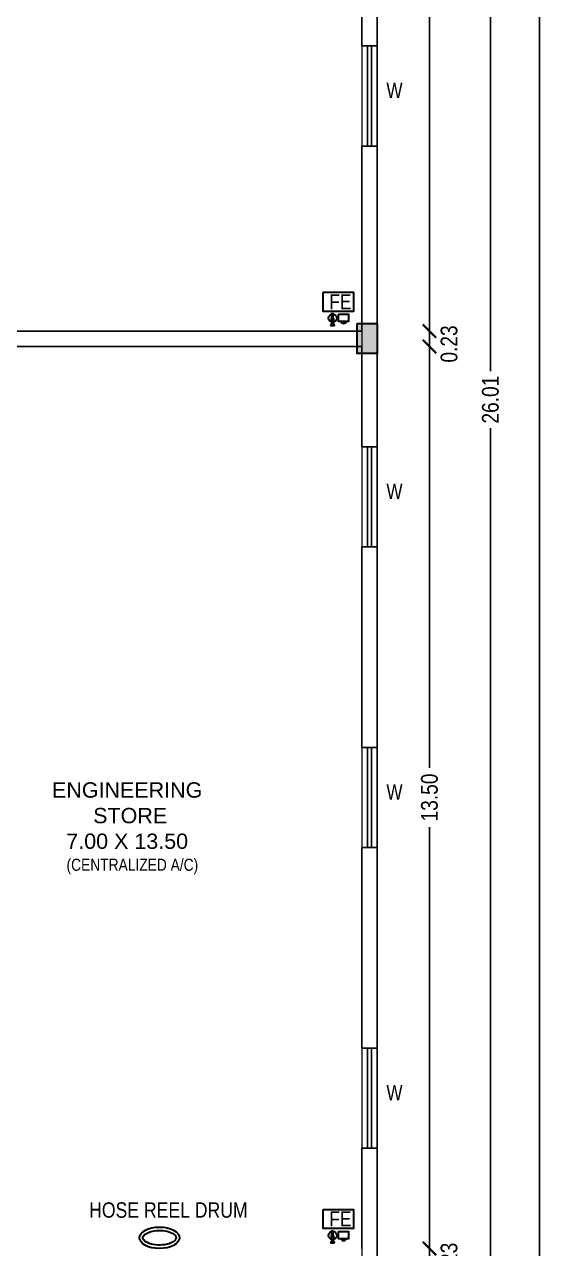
# Model space of a CAD drawing. Header units: metres. Extents: x -488 to 4759, y 38 to 2071.
# Drawn here: x 3002.61 to 3010.48, y 76.71 to 95.03 of the extents above; entities that cross this region are included whole.
import ezdxf

# ---------------------------------------------------------------- set-up
doc = ezdxf.new("R2010")
doc.units = ezdxf.units.M
doc.header["$MEASUREMENT"] = 0
doc.layers.add('0 @ 1', color=7, linetype='Continuous')
doc.styles.add('2', font='swissc.ttf', dxfattribs={"height": 0.23})
doc.styles.add('CODE', font='swissc.ttf', dxfattribs={"height": 0.25})
doc.styles.add('sa1', font='', dxfattribs={"height": 72})
doc.styles.add('SH', font='swissc.ttf', dxfattribs={"height": 10})
doc.styles.add('SUBBU3', font='swissl.ttf', dxfattribs={"width": 0.8})
doc.styles.get('sa1').set_extended_font_data('Abadi MT Condensed Light')
doc.dimstyles.new('OUTER', dxfattribs={"dimscale": 0, "dimtxt": 0.3, "dimasz": 0.18, "dimexe": 0.18, "dimexo": 0.0625, "dimgap": 0.09, "dimtad": 0, "dimzin": 0, "dimdsep": 46, "dimtxsty": 'CODE', "dimcen": 0.09, "dimse1": 1, "dimse2": 1, "dimclrd": 8, "dimclrt": 1, "dimadec": 0, "dimazin": 0, "dimtfac": 1, "dimtofl": 0, "dimtmove": 0, "dimatfit": 3, "dimfxl": 0, "dimtolj": 1, "dimtzin": 0, "dimarcsym": 0})

# ---------------------------------------------------------------- blocks, each defined once
blk = doc.blocks.new('_ArchTick')
at = {"const_width": 0.15}
blk.add_lwpolyline([(-0.5, -0.5), (0.5, 0.5)], dxfattribs=at)
blk = doc.blocks.new('*D374')
at = {"color": 0, "lineweight": -2}
for p, q in [((3008.668, 102.188), (3008.668, 96.754)), ((3008.668, 90.438), (3008.668, 95.871))]:
    blk.add_line(p, q, dxfattribs=at)
at = {"layer": 'Defpoints', "color": 0, "lineweight": -2}
for p in [(3005.507, 102.188), (3004.381, 90.438), (3008.668, 90.438)]:
    blk.add_point(p, dxfattribs=at)
at = {"color": 0, "lineweight": -2, "xscale": 0.2, "yscale": 0.2, "zscale": 0.2}
for p, rotation in [((3008.668, 102.188), 90), ((3008.668, 90.438), 270)]:
    blk.add_blockref('_ArchTick', p, dxfattribs=dict(at, rotation=rotation))
at = {"color": 0, "lineweight": -2, "insert": (3008.668, 96.313), "char_height": 0.25, "attachment_point": 5, "rotation": 90, "style": 'CODE'}
blk.add_mtext('\\A1;11.75', dxfattribs=at)
blk = doc.blocks.new('*D373')
at = {"color": 0, "lineweight": -2}
blk.add_line((3008.668, 90.438), (3008.668, 90.208), dxfattribs=at)
at = {"layer": 'Defpoints', "color": 0, "lineweight": -2}
for p in [(3004.381, 90.438), (3004.451, 90.208), (3008.668, 90.208)]:
    blk.add_point(p, dxfattribs=at)
at = {"color": 0, "lineweight": -2, "xscale": 0.2, "yscale": 0.2, "zscale": 0.2}
for p, rotation in [((3008.668, 90.438), 90), ((3008.668, 90.208), 270)]:
    blk.add_blockref('_ArchTick', p, dxfattribs=dict(at, rotation=rotation))
at = {"color": 0, "lineweight": -2, "insert": (3008.962, 90.246), "char_height": 0.25, "attachment_point": 5, "rotation": 90, "style": 'CODE'}
blk.add_mtext('\\A1;0.23', dxfattribs=at)
blk = doc.blocks.new('*D372')
at = {"color": 0, "lineweight": -2}
for p, q in [((3008.668, 90.208), (3008.668, 83.9)), ((3008.668, 76.708), (3008.668, 83.015))]:
    blk.add_line(p, q, dxfattribs=at)
at = {"layer": 'Defpoints', "color": 0, "lineweight": -2}
for p in [(3004.451, 90.208), (3004.434, 76.708), (3008.668, 76.708)]:
    blk.add_point(p, dxfattribs=at)
at = {"color": 0, "lineweight": -2, "xscale": 0.2, "yscale": 0.2, "zscale": 0.2}
for p, rotation in [((3008.668, 90.208), 90), ((3008.668, 76.708), 270)]:
    blk.add_blockref('_ArchTick', p, dxfattribs=dict(at, rotation=rotation))
at = {"color": 0, "lineweight": -2, "insert": (3008.668, 83.458), "char_height": 0.25, "attachment_point": 5, "rotation": 90, "style": 'CODE'}
blk.add_mtext('\\A1;13.50', dxfattribs=at)
blk = doc.blocks.new('*D371')
at = {"color": 0, "lineweight": -2}
blk.add_line((3008.668, 76.708), (3008.668, 76.478), dxfattribs=at)
at = {"layer": 'Defpoints', "color": 0, "lineweight": -2}
for p in [(3004.434, 76.708), (3004.42, 76.478), (3008.668, 76.478)]:
    blk.add_point(p, dxfattribs=at)
at = {"color": 0, "lineweight": -2, "xscale": 0.2, "yscale": 0.2, "zscale": 0.2}
for p, rotation in [((3008.668, 76.708), 90), ((3008.668, 76.478), 270)]:
    blk.add_blockref('_ArchTick', p, dxfattribs=dict(at, rotation=rotation))
at = {"color": 0, "lineweight": -2, "insert": (3008.962, 76.516), "char_height": 0.25, "attachment_point": 5, "rotation": 90, "style": 'CODE'}
blk.add_mtext('\\A1;0.23', dxfattribs=at)
blk = doc.blocks.new('*D363')
at = {"color": 0, "lineweight": -2}
for p, q in [((3009.58, 102.418), (3009.58, 89.837)), ((3009.58, 76.408), (3009.58, 88.988))]:
    blk.add_line(p, q, dxfattribs=at)
at = {"layer": 'Defpoints', "color": 0, "lineweight": -2}
for p in [(3003.946, 102.418), (3009.58, 102.418), (3003.304, 76.408)]:
    blk.add_point(p, dxfattribs=at)
at = {"color": 0, "lineweight": -2, "xscale": 0.2, "yscale": 0.2, "zscale": 0.2}
for p, rotation in [((3009.58, 102.418), 90), ((3009.58, 76.408), 270)]:
    blk.add_blockref('_ArchTick', p, dxfattribs=dict(at, rotation=rotation))
at = {"color": 0, "lineweight": -2, "insert": (3009.58, 89.413), "char_height": 0.25, "attachment_point": 5, "rotation": 90, "style": 'CODE'}
blk.add_mtext('\\A1;26.01', dxfattribs=at)
blk = doc.blocks.new('*D362')
at = {"color": 0, "lineweight": -2}
for p, q in [((3010.315, 102.418), (3010.315, 71.417)), ((3010.315, 39.518), (3010.315, 70.518))]:
    blk.add_line(p, q, dxfattribs=at)
at = {"layer": 'Defpoints', "color": 0, "lineweight": -2}
for p in [(3005.711, 102.418), (3005.711, 39.518), (3010.315, 39.518)]:
    blk.add_point(p, dxfattribs=at)
at = {"color": 0, "lineweight": -2, "xscale": 0.2, "yscale": 0.2, "zscale": 0.2}
for p, rotation in [((3010.315, 102.418), 90), ((3010.315, 39.518), 270)]:
    blk.add_blockref('_ArchTick', p, dxfattribs=dict(at, rotation=rotation))
at = {"color": 0, "lineweight": -2, "insert": (3010.315, 70.968), "char_height": 0.25, "attachment_point": 5, "rotation": 90, "style": 'CODE'}
blk.add_mtext('\\A1;{\\fSwis721 Cn BT|b1|i0|c0|p34;62.90}', dxfattribs=at)
blk = doc.blocks.new('rghfhgh')
at = {"color": 0, "lineweight": 30}
for p, q in [((15101.258, 2367.909), (15101.258, 2367.846)), ((15101.274, 2367.909), (15101.274, 2367.846)), ((15101.258, 2367.846), (15101.236, 2367.801)), ((15101.274, 2367.846), (15101.296, 2367.801))]:
    blk.add_line(p, q, dxfattribs=at)
at = {"color": 0, "lineweight": 30, "ltscale": 0.1}
blk.add_line((15101.296, 2367.801), (15101.236, 2367.801), dxfattribs=at)
blk.add_lwpolyline([(15101.129, 2368.303), (15101.581, 2368.303), (15101.581, 2368.016), (15101.129, 2368.016)], close=True, dxfattribs=at)
at = {"color": 0, "lineweight": 30}
for points in [[(15101.281, 2367.879), (15101.252, 2367.879), (15101.252, 2367.909), (15101.281, 2367.909)], [(15101.274, 2367.909), (15101.258, 2367.909), (15101.258, 2367.985), (15101.274, 2367.985)], [(15101.359, 2367.974), (15101.507, 2367.974), (15101.507, 2367.864), (15101.359, 2367.864)]]:
    blk.add_lwpolyline(points, close=True, dxfattribs=at)
blk.add_circle((15101.269, 2367.915), 0.0611, dxfattribs=at)
blk.add_arc((15101.434, 2367.883), 0.0446, 204.8747, 335.1253, dxfattribs=at)
at = {"color": 0, "lineweight": 30, "style": 'SH'}
blk.add_text('FE', height=0.2239, dxfattribs=at).set_placement((15101.221, 2368.05))

msp = doc.modelspace()

# ---------------------------------------------------------------- hatches: boundary and pattern name
at = {"lineweight": 30}
h = msp.add_hatch(color=256, dxfattribs=at)
h.dxf.hatch_style = 1
h.paths.add_polyline_path([(3007.58391, 90.55486), (3007.58391, 90.10486), (3007.88391, 90.10486), (3007.88391, 90.55486)])

# ---------------------------------------------------------------- linework, layer by layer
for p, q in [((3007.65391, 94.70778), (3007.65391, 97.70778)), ((3007.88391, 97.70778), (3007.88391, 94.70778)), ((3007.65391, 94.70778), (3007.88391, 94.70778)), ((3007.73891, 94.70778), (3007.73891, 93.20778)), ((3007.79891, 94.70778), (3007.79891, 93.20778)), ((3007.65391, 90.43778), (3007.65391, 93.20778)), ((3007.88391, 93.20778), (3007.65391, 93.20778)), ((3007.88391, 93.20778), (3007.88391, 88.70778)), ((3007.65391, 90.43778), (3000.42391, 90.43778)), ((3007.65391, 90.20778), (3000.42391, 90.20778)), ((3007.65391, 90.20778), (3007.65391, 88.70778)), ((3007.65391, 88.70778), (3007.88391, 88.70778)), ((3007.73891, 88.70778), (3007.73891, 87.20778)), ((3007.79891, 88.70778), (3007.79891, 87.20778)), ((3007.65391, 87.20778), (3007.65391, 84.20778)), ((3007.88391, 87.20778), (3007.65391, 87.20778)), ((3007.88391, 87.20778), (3007.88391, 84.20778)), ((3007.65391, 84.20778), (3007.88391, 84.20778)), ((3007.73891, 84.20778), (3007.73891, 82.70778)), ((3007.79891, 84.20778), (3007.79891, 82.70778)), ((3007.65391, 82.70778), (3007.65391, 79.70778)), ((3007.88391, 82.70778), (3007.65391, 82.70778)), ((3007.88391, 82.70778), (3007.88391, 79.70778)), ((3007.65391, 79.70778), (3007.88391, 79.70778)), ((3007.73891, 79.70778), (3007.73891, 78.20778)), ((3007.79891, 79.70778), (3007.79891, 78.20778)), ((3007.65391, 78.20778), (3007.65391, 76.70778)), ((3007.88391, 78.20778), (3007.65391, 78.20778)), ((3007.88391, 78.20778), (3007.88391, 75.22778))]:
    msp.add_line(p, q)
at = {"lineweight": 13}
for p, q in [((3007.65391, 94.70778), (3007.65391, 93.20778)), ((3007.88391, 94.70778), (3007.88391, 93.20778)), ((3007.65391, 88.70778), (3007.65391, 87.20778)), ((3007.88391, 88.70778), (3007.88391, 87.20778)), ((3007.65391, 84.20778), (3007.65391, 82.70778)), ((3007.88391, 84.20778), (3007.88391, 82.70778)), ((3007.65391, 79.70778), (3007.65391, 78.20778)), ((3007.88391, 79.70778), (3007.88391, 78.20778))]:
    msp.add_line(p, q, dxfattribs=at)
at = {"lineweight": 0}
msp.add_lwpolyline([(2963.9449, 102.41779), (2963.9449, 76.70779), (2934.23391, 76.70779), (2934.23391, 39.51778), (3007.88391, 39.51778), (3007.88391, 102.41778), (3000.65391, 102.41777), (3000.42391, 102.41777), (3000.42391, 76.70778), (2984.40391, 76.70778), (2984.40391, 102.41777), (2963.9449, 102.41777)], dxfattribs=at)
msp.add_lwpolyline([(2963.9449, 102.41779), (2963.9449, 76.70779), (2934.23391, 76.70779), (2934.23391, 39.51778), (3007.88391, 39.51778), (3007.88391, 102.41778), (3000.65391, 102.41777), (3000.42391, 102.41777), (3000.42391, 76.70778), (2984.40391, 76.70778), (2984.40391, 102.41777), (2963.9449, 102.41777)], dxfattribs=at)
at = {"lineweight": -2}
msp.add_lwpolyline([(3007.88391, 102.41777), (2934.23391, 102.41777), (2934.23391, 39.51778), (3007.88391, 39.51778)], close=True, dxfattribs=at)
at = {"lineweight": 0}
msp.add_lwpolyline([(2969.1738, 102.18778), (2969.17391, 95.95778), (2984.1724, 95.95778), (2984.1724, 76.47778), (3000.65391, 76.47778), (3000.65391, 102.18773), (3007.65391, 102.18773), (3007.65391, 51.97778), (2934.46391, 51.97778), (2934.46391, 76.47578), (2964.17391, 76.47778), (2964.17391, 102.18778), (2969.17391, 102.18778), (2969.17391, 102.18778)], close=True, dxfattribs=at)
msp.add_lwpolyline([(2969.1738, 102.18778), (2969.17391, 95.95778), (2984.1724, 95.95778), (2984.1724, 76.47778), (3000.65391, 76.47778), (3000.65391, 102.18773), (3007.65391, 102.18773), (3007.65391, 51.97778), (2934.46391, 51.97778), (2934.46391, 76.47578), (2964.17391, 76.47778), (2964.17391, 102.18778), (2969.17391, 102.18778), (2969.17391, 102.18778)], close=True, dxfattribs=at)
at = {"lineweight": 30}
msp.add_lwpolyline([(3007.58391, 90.55486), (3007.88391, 90.55486), (3007.88391, 90.10486), (3007.58391, 90.10486)], close=True, dxfattribs=at)
at = {"lineweight": 30, "ltscale": 0.1}
msp.add_ellipse((3004.62865, 76.86878), major_axis=(0.29924, 0), ratio=0.53803313, dxfattribs=at)
msp.add_open_spline([(3004.87789, 76.86878), (3004.87789, 76.87898), (3004.87406, 76.89072), (3004.8478, 76.92001), (3004.82519, 76.93601), (3004.73102, 76.97629), (3004.63379, 76.98701), (3004.48792, 76.96355), (3004.43436, 76.93981), (3004.38566, 76.89703), (3004.3795, 76.88144), (3004.37931, 76.85669), (3004.38512, 76.84135), (3004.42594, 76.80482), (3004.46041, 76.78644), (3004.58492, 76.75122), (3004.6955, 76.7538), (3004.81916, 76.79596), (3004.85241, 76.81972), (3004.87528, 76.85103), (3004.87789, 76.86028), (3004.87789, 76.86878)], degree=3, knots=[0, 0, 0, 0, 0.44955103, 0.44955103, 0.89910206, 0.89910206, 1.86125064, 1.86125064, 2.59196563, 2.59196563, 3.13743914, 3.13743914, 3.68291266, 3.68291266, 4.22838617, 4.22838617, 5.27725404, 5.27725404, 5.90856217, 5.90856217, 6.28318531, 6.28318531, 6.28318531, 6.28318531], dxfattribs=at)

# ---------------------------------------------------------------- block references
at = {"lineweight": -2}
for p in [(-12094.05001, -2277.28371), (-12094.05001, -2291.01104)]:
    msp.add_blockref('rghfhgh', p, dxfattribs=at)

# ---------------------------------------------------------------- texts
at = {"linetype": 'ByBlock', "lineweight": -3, "style": '2'}
msp.add_text('(CENTRALIZED A/C)', height=0.18, dxfattribs=at).set_placement((3003.23806, 82.3615))
at = {"lineweight": 30, "style": '2'}
msp.add_text('HOSE REEL DRUM', height=0.23, dxfattribs=at).set_placement((3003.57639, 77.16908))
at = {"char_height": 0.23, "width": 0.2619959, "attachment_point": 1, "style": 'SUBBU3'}
for insert in [(3008.02311, 94.15657), (3008.02311, 88.15657), (3008.02311, 83.65657), (3008.02311, 79.15657)]:
    msp.add_mtext('W', dxfattribs=dict(at, insert=insert))
at = {"ltscale": 3.5, "insert": (3004.14542, 83.68599), "char_height": 0.23, "width": 3.8215272, "attachment_point": 2, "style": 'sa1'}
msp.add_mtext('{\\fArial|b0|i0|c0|p34;\\C252;ENGINEERING\\P STORE \\P7.00 X 13.50}', dxfattribs=at)

# ---------------------------------------------------------------- dimensions: what is measured, and where the dimension line sits
at = {"layer": '0 @ 1', "lineweight": -2}
for base, p1, p2, picture, middle in [((3009.5797, 102.41778), (3003.30422, 76.40778), (3003.94634, 102.41778), '*D363', (3009.5797, 89.41278)), ((3008.6685, 90.43778), (3005.50684, 102.18778), (3004.38128, 90.43778), '*D374', (3008.6685, 96.31278)), ((3008.6685, 76.70778), (3004.45084, 90.20778), (3004.43428, 76.70778), '*D372', (3008.6685, 83.45778))]:
    dim = msp.add_linear_dim(base=base, p1=p1, p2=p2, angle=90, dimstyle='OUTER', override={"dimscale": 1, "dimtxt": 0.25, "dimasz": 0.2, "dimblk": 'ArchTick', "dimclrd": 0, "dimclrt": 0, "dimtix": 0, "dimtofl": 0, "dimtmove": 1, "dimatfit": 3, "dimfxl": 25.4}, dxfattribs=at)
    dim.commit()
    dim.dimension.update_dxf_attribs({"geometry": picture, "text_midpoint": middle})
dim = msp.add_linear_dim(base=(3010.31485, 39.51778), p1=(3005.71061, 102.41778), p2=(3005.71061, 39.51778), angle=90, text='{\\fSwis721 Cn BT|b1|i0|c0|p34;<>}', dimstyle='OUTER', override={"dimscale": 1, "dimtxt": 0.25, "dimasz": 0.2, "dimblk": 'ArchTick', "dimclrd": 0, "dimclrt": 0, "dimtix": 0, "dimtofl": 0, "dimtmove": 0, "dimatfit": 3, "dimfxl": 25.4}, dxfattribs=at)
dim.commit()
dim.dimension.update_dxf_attribs({"geometry": '*D362', "text_midpoint": (3010.31485, 70.96778)})
for base, p1, p2, picture, middle in [((3008.6685, 90.20778), (3004.38128, 90.43778), (3004.45084, 90.20778), '*D373', (3008.96197, 90.2455)), ((3008.6685, 76.47778), (3004.43428, 76.70778), (3004.4196, 76.47778), '*D371', (3008.96197, 76.5155))]:
    dim = msp.add_linear_dim(base=base, p1=p1, p2=p2, angle=90, dimstyle='OUTER', override={"dimscale": 1, "dimtxt": 0.25, "dimasz": 0.2, "dimblk": 'ArchTick', "dimclrd": 0, "dimclrt": 0, "dimtix": 0, "dimtofl": 0, "dimtmove": 1, "dimatfit": 3, "dimfxl": 25.4}, dxfattribs=at)
    dim.commit()
    dim.dimension.update_dxf_attribs({"geometry": picture, "text_midpoint": middle, "dimtype": 128})

doc.saveas('drawing.dxf')
